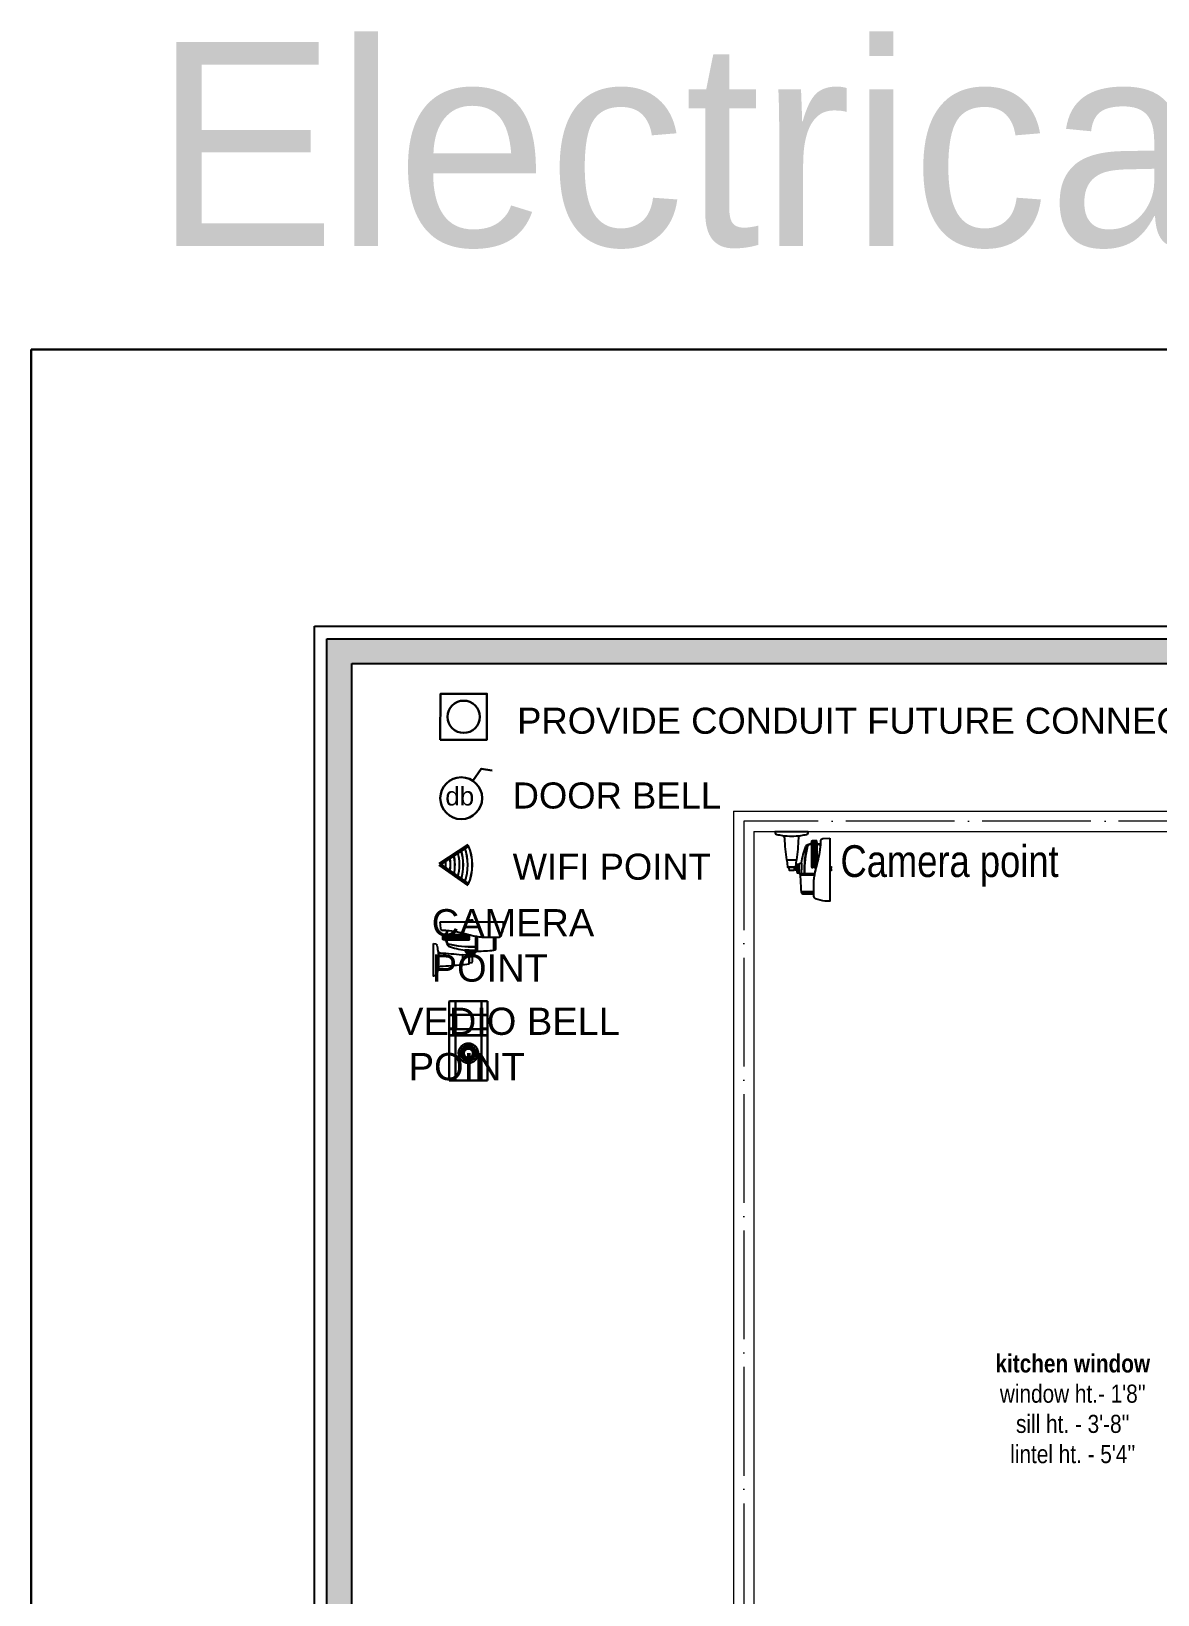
# Model space of a CAD drawing. Header units: millimetres. Extents: x 35877 to 3066687, y -650199 to -40525.
# Drawn here: x 150247 to 150495.5, y -178081.5 to -177736.5 of the extents above; entities that cross this region are included whole.
import ezdxf

# ---------------------------------------------------------------- set-up
doc = ezdxf.new("R2010")
doc.units = ezdxf.units.MM
doc.header["$MEASUREMENT"] = 0
doc.linetypes.add('ACAD_ISO04W100', pattern=[30, 24, -3, 0, -3])
doc.linetypes.add('DASHED', pattern=[0.75, 0.5, -0.25])
for name, color, linetype, lineweight in [('$TD_AUDIT_GENERATED_(A0BDF17)', 32, 'Continuous', 30), ('Electrical', 84, 'Continuous', 30), ('FIRST FLOOR ( TEXT )', 7, 'Continuous', 9), ('FURNI', 25, 'Continuous', 5), ('FURNITURE', 32, 'Continuous', 9), ('furniture dimensions', 1, 'DASHED', 0), ('GROUND FLOOR', 7, 'Continuous', 9), ('NAME PLATE', 7, 'Continuous', 25), ('XX~SLAB ( BEAM )~ ( DIM )', 7, 'Continuous', 9)]:
    doc.layers.add(name, color=color, linetype=linetype, lineweight=lineweight)
doc.layers.add('GROUND FLOOR  ( Text )', color=251, linetype='Continuous')
doc.layers.add('Labels and Texts', color=8, linetype='Continuous')
doc.styles.add('century g', font='GOTHIC.TTF')
doc.styles.add("Cn_BT_0'-0", font='swissc.ttf')
doc.styles.add('KATHA', font='swissc.ttf')
doc.styles.get("Standard").update_dxf_attribs({"font": 'arial.ttf', "height": 6})

# ---------------------------------------------------------------- blocks, each defined once
blk = doc.blocks.new('LAYOUT FILE')
at = {"layer": 'NAME PLATE', "true_color": 0xd39e00}
h = blk.add_hatch(color=42, dxfattribs=at)
h.paths.add_polyline_path([(3346889.83, -513806.18), (3346889.83, -514260.7), (3347535.56, -514260.7), (3347535.56, -513806.18)])
h.paths.add_polyline_path([(3346894.36, -513810.71), (3347531.03, -513810.71), (3347531.03, -514256.17), (3346894.36, -514256.17)], flags=16)
at = {"layer": 'NAME PLATE', "color": 42, "true_color": 0xd39e00}
for points in [[(3346887.56, -513803.91), (3347537.83, -513803.91), (3347537.83, -514262.96), (3346887.56, -514262.96)], [(3346889.83, -513806.18), (3347535.56, -513806.18), (3347535.56, -514260.7), (3346889.83, -514260.7)], [(3346894.36, -513810.71), (3347531.03, -513810.71), (3347531.03, -514256.17), (3346894.36, -514256.17)]]:
    blk.add_lwpolyline(points, close=True, dxfattribs=at)
blk = doc.blocks.new('WIFI')
at = {"layer": '$TD_AUDIT_GENERATED_(A0BDF17)', "lineweight": 13, "true_color": 0xc7c8ca}
h = blk.add_hatch(color=9, dxfattribs=at)
h.dxf.hatch_style = 1
h.paths.add_polyline_path([(3320075.15, -510037.5), (3320075.24, -510037.64, -0.206837), (3320083.72, -510037.64), (3320083.82, -510037.5, 0.208331)])
h.paths.add_polyline_path([(3320075.66, -510038.29), (3320075.76, -510038.44, -0.179121), (3320083.18, -510038.42), (3320083.28, -510038.28, 0.181041)])
h.paths.add_polyline_path([(3320076.19, -510039.11), (3320076.29, -510039.25, -0.151306), (3320082.61, -510039.23), (3320082.71, -510039.09, 0.153663)])
h.paths.add_polyline_path([(3320076.65, -510039.81), (3320076.74, -510039.95, -0.127939), (3320082.13, -510039.93), (3320082.23, -510039.78, 0.130675)])
h.paths.add_polyline_path([(3320077.21, -510040.67), (3320077.31, -510040.82, -0.099586), (3320081.53, -510040.79), (3320081.63, -510040.64, 0.102799)])
h.paths.add_polyline_path([(3320077.79, -510041.56), (3320077.89, -510041.71, -0.070714), (3320080.9, -510041.69), (3320081.01, -510041.54, 0.074439)])
h.paths.add_polyline_path([(3320080.36, -510042.46, 0.045415), (3320078.39, -510042.48), (3320078.5, -510042.64, -0.041129), (3320080.25, -510042.62)])
at = {"layer": '$TD_AUDIT_GENERATED_(A0BDF17)', "color": 5, "lineweight": 53}
for q in [(3320075.15, -510037.5), (3320083.82, -510037.5)]:
    blk.add_line((3320079.34, -510043.93), q, dxfattribs=at)
at = {"layer": '$TD_AUDIT_GENERATED_(A0BDF17)', "lineweight": 13}
for centre, radius, start, end in [((3320079.48, -510047.46), 10.86, 66.4636, 113.5364), ((3320079.48, -510048.46), 10.86, 69.5551, 110.602), ((3320079.48, -510048.46), 10.69, 69.7839, 110.4045), ((3320079.48, -510049.45), 10.86, 72.6901, 107.6338), ((3320079.48, -510049.45), 10.69, 72.9716, 107.3874), ((3320079.48, -510050.29), 10.86, 75.3462, 105.1259), ((3320079.48, -510051.29), 10.86, 78.5929, 102.0702), ((3320079.48, -510051.29), 10.69, 78.9794, 101.7278), ((3320079.48, -510052.28), 10.86, 81.9217, 98.9505), ((3320079.48, -510052.28), 10.69, 82.3715, 98.5509), ((3320079.48, -510053.28), 10.86, 85.3513, 95.7524), ((3320079.48, -510053.28), 10.69, 85.8705, 95.2913)]:
    blk.add_arc(centre, radius, start, end, dxfattribs=at)
at = {"layer": '$TD_AUDIT_GENERATED_(A0BDF17)', "color": 252, "lineweight": 13, "true_color": 0x939598}
blk.add_arc((3320079.48, -510047.46), 10.69, 66.6419, 113.3863, dxfattribs=at)
at = {"layer": 'Labels and Texts', "lineweight": 13}
blk.add_arc((3320079.48, -510050.29), 10.69, 75.6739, 104.837, dxfattribs=at)
blk = doc.blocks.new('HB75_SIDE-WALL')
at = {"color": 30, "lineweight": 0, "true_color": 0xf26722}
for p, q in [((-3.67, 3.73), (-3.67, 3.6)), ((-3.65, 3.73), (-3.65, 3.6)), ((-3.63, 3.73), (-3.63, 3.6)), ((-3.61, 3.73), (-3.61, 3.6)), ((-3.59, 3.73), (-3.59, 3.6)), ((-3.57, 3.73), (-3.57, 3.6)), ((-3.55, 3.73), (-3.55, 3.6)), ((-3.53, 3.73), (-3.53, 3.6)), ((-3.51, 3.69), (-3.51, 3.6)), ((-3.5, 3.69), (-3.5, 3.6)), ((-3.48, 3.69), (-3.48, 3.6)), ((-3.46, 3.69), (-3.46, 3.6)), ((-3.44, 3.73), (-3.44, 3.6)), ((-3.42, 3.73), (-3.42, 3.6)), ((-3.4, 3.73), (-3.4, 3.6)), ((-3.38, 3.73), (-3.38, 3.6)), ((-3.36, 3.73), (-3.36, 3.6)), ((-3.34, 3.73), (-3.34, 3.6)), ((-3.32, 3.73), (-3.32, 3.6)), ((-3.3, 3.73), (-3.3, 3.6)), ((-3.88, 0.67), (-3.88, 0.52)), ((-3.84, 0.67), (-3.84, 0.52)), ((-3.8, 0.67), (-3.8, 0.52)), ((-3.76, 0.67), (-3.76, 0.52)), ((-3.72, 0.67), (-3.72, 0.52)), ((-3.68, 0.67), (-3.68, 0.52)), ((-3.64, 0.67), (-3.64, 0.52)), ((-3.61, 0.67), (-3.61, 0.52)), ((-3.57, 0.67), (-3.57, 0.52)), ((-3.53, 0.67), (-3.53, 0.52)), ((-3.45, 0.67), (-3.45, 0.52)), ((-3.41, 0.67), (-3.41, 0.52)), ((-3.37, 0.67), (-3.37, 0.52)), ((-3.33, 0.67), (-3.33, 0.52)), ((-3.29, 0.67), (-3.29, 0.52)), ((-3.25, 0.67), (-3.25, 0.52)), ((-3.21, 0.67), (-3.21, 0.52)), ((-3.17, 0.67), (-3.17, 0.52)), ((-3.13, 0.67), (-3.13, 0.52)), ((-3.09, 0.67), (-3.09, 0.52))]:
    blk.add_line(p, q, dxfattribs=at)
at = {"color": 30, "true_color": 0xf26722}
blk.add_line((-0.88, 2.33), (-0.88, 1.91), dxfattribs=at)
for points in [[(-0.62, 3.57), (-6.52, 3.57), (-6.52, 3.17, 0.023647), (-6.52, 3.15, 0.073045), (-6.3, 2.24, 0.305112), (-6.07, 2.09), (-4.58, 2.09, 0.030231), (-4.56, 2.09, 0.037695), (-3.04, 2.39, -0.066409), (-0.86, 2.74, 0.383469), (-0.67, 2.93)], [(-5.66, 2.09), (-5.66, 0.89, -0.199735), (-5.84, 1.03), (-5.84, 2.09)], [(-4.07, 2.16), (-4.07, 0.81, -0.017519), (-5.66, 0.89), (-5.66, 2.09), (-4.58, 2.09, 0.030231), (-4.56, 2.09, 0.011991)], [(-3.96, 2.18), (-3.96, 0.81, -0.374579), (-4.07, 0.81), (-4.07, 2.16, 0.002666)], [(-1.25, 2.72, -0.048561), (-1.08, 2.19, -0.15646), (-1.08, 2.05, -0.064172), (-1.33, 1.36, -0.183015), (-1.41, 1.29, -0.059758), (-2.94, 0.9, 0.070877), (-3.33, 0.93), (-3.53, 0.91, -0.022912), (-3.96, 0.89), (-3.96, 2.18, 0.023024), (-3.04, 2.39, -0.054644)], [(-1.35, 1.46), (-1.32, 1.49), (-1.38, 1.5, -0.063661), (-3.88, 1.2, 0.062911)], [(-3.13, 2.37, -0.006319), (-3.38, 2.3, 0.371824), (-3.32, 2.26), (-1.26, 2.26, 1), (-1.26, 2.37)], [(-3.32, 2.18), (-1.2, 2.18, -1), (-1.2, 2.07), (-3.32, 2.07, -1)], [(-3.32, 1.99), (-1.26, 1.99, -1), (-1.26, 1.87), (-3.32, 1.87, -1)], [(0, 1.54), (-0.22, 1.48, 0.27722), (-0.31, 1.38, 0.0221), (-0.4, 0.85, -0.362038), (-0.64, 0.64, 0.020914), (-2.66, 0.46, 0.377742), (-2.7, 0.43), (-2.7, -0.43, 0.377742), (-2.66, -0.46, 0.020914), (-0.64, -0.64, -0.362038), (-0.4, -0.85, 0.0221), (-0.31, -1.38, 0.27722), (-0.22, -1.48), (0, -1.54)], [(-1.13, 1.84, 0.018604), (-1.08, 2.05, 0.15646), (-1.08, 2.19, 0.018604), (-1.13, 2.4), (-1.09, 2.4, -0.414214), (-1.06, 2.37), (-1.06, 1.87, -0.414214), (-1.09, 1.84)], [(-0.88, 2.27, -0.414214), (-0.91, 2.24), (-1.06, 2.24), (-1.06, 2.36), (-0.91, 2.36, -0.414214), (-0.88, 2.33)], [(-1.06, 2), (-0.91, 2, 0.414214), (-0.88, 2.03), (-0.88, 2.21, 0.414214), (-0.91, 2.24), (-1.06, 2.24)], [(-0.88, 1.97, 0.414214), (-0.91, 2), (-1.06, 2), (-1.06, 1.88), (-0.91, 1.88, 0.414214), (-0.88, 1.91)], [(-2.94, 0.9, 0.070877), (-3.33, 0.93), (-3.53, 0.91, -0.022912), (-3.96, 0.89), (-3.96, 0.74, 0.414214), (-3.93, 0.71), (-3.04, 0.71, 0.328756), (-3.01, 0.73), (-2.97, 0.88, -0.293652)], [(-3.34, -0.3), (-3.61, -0.24, -0.354119), (-3.64, -0.2), (-3.64, 0.2, -0.354119), (-3.61, 0.24), (-3.34, 0.3)], [(-3.34, -0.35), (-3.34, 0.35, -0.379778), (-3.31, 0.39), (-2.7, 0.46), (-2.7, -0.46), (-3.31, -0.39, -0.379778)]]:
    blk.add_lwpolyline(points, format="xyb", close=True, dxfattribs=at)
at = {"color": 30, "lineweight": 0, "true_color": 0xf26722, "flags": 128}
for points in [[(-3.53, 3.74), (-3.67, 3.74), (-3.68, 3.73), (-3.53, 3.73)], [(-3.53, 3.69), (-3.53, 3.73), (-3.68, 3.73), (-3.68, 3.6), (-3.29, 3.6), (-3.29, 3.73), (-3.45, 3.73), (-3.45, 3.69)], [(-3.68, 3.6), (-3.67, 3.59), (-3.3, 3.59), (-3.29, 3.6)], [(-3.32, 3.59), (-3.32, 3.57), (-3.65, 3.57), (-3.65, 3.59)], [(-3.64, 3.57), (-3.64, 3.57), (-3.33, 3.57), (-3.33, 3.57)], [(-3.29, 3.73), (-3.3, 3.74), (-3.45, 3.74), (-3.45, 3.73)], [(-3.9, 0.67), (-3.88, 0.69), (-3.09, 0.69), (-3.07, 0.67)], [(-3.9, 0.67), (-3.07, 0.67), (-3.07, 0.52), (-3.9, 0.52)], [(-3.07, 0.52), (-3.09, 0.5), (-3.88, 0.5), (-3.9, 0.52)], [(-3.16, 0.69), (-3.16, 0.71), (-3.82, 0.71), (-3.82, 0.69)], [(-3.16, 0.5), (-3.16, 0.48), (-3.82, 0.48), (-3.82, 0.5)]]:
    blk.add_lwpolyline(points, close=True, dxfattribs=at)
at = {"color": 30, "true_color": 0xf26722}
for points in [[(-1.31, 2.72), (-1.11, 2.18, -0.110268), (-1.11, 2.07), (-1.32, 1.49)], [(-3.33, 0.38, 0.386667), (-3.36, 0.4), (-3.61, 0.4, 0.423228), (-3.64, 0.37), (-3.61, 0.24)]]:
    blk.add_lwpolyline(points, format="xyb", dxfattribs=at)
blk.add_lwpolyline([(-3.61, 0.4), (-3.61, 0.48), (-3.36, 0.48), (-3.36, 0.4)], close=True, dxfattribs=at)
blk.add_lwpolyline([(-3.35, 0.29), (-3.34, 0.33)], dxfattribs=at)
blk.add_arc((5.68, 0), 6.15, 172.0418, 187.9582, dxfattribs=at)
blk = doc.blocks.new('VEDIO BELL')
at = {"layer": 'FURNI', "color": 5, "lineweight": 30}
for p, q in [((147353.18, -179525.38), (147353.2, -179525.34)), ((147353.18, -179528.33), (147353.18, -179525.38)), ((147353.2, -179525.34), (147353.24, -179525.32)), ((147361.61, -179525.32), (147353.24, -179525.32)), ((147354.55, -179528.33), (147354.55, -179525.38)), ((147360.29, -179528.33), (147360.29, -179525.38)), ((147361.65, -179525.34), (147361.61, -179525.32)), ((147361.66, -179525.38), (147361.65, -179525.34)), ((147361.66, -179528.33), (147361.66, -179525.38)), ((147353.18, -179528.36), (147353.18, -179528.33)), ((147354.55, -179528.33), (147353.18, -179528.33)), ((147353.18, -179528.36), (147353.18, -179531.34)), ((147353.18, -179528.36), (147354.55, -179528.36)), ((147354.55, -179528.36), (147354.55, -179528.33)), ((147354.55, -179531.34), (147354.55, -179528.36)), ((147354.69, -179528.33), (147360.16, -179528.33)), ((147354.69, -179531.48), (147354.69, -179528.33)), ((147360.16, -179528.33), (147360.16, -179531.48)), ((147360.29, -179528.36), (147360.29, -179528.33)), ((147361.66, -179528.33), (147360.29, -179528.33)), ((147360.29, -179531.34), (147360.29, -179528.36)), ((147360.29, -179528.36), (147361.66, -179528.36)), ((147361.66, -179528.36), (147361.66, -179528.33)), ((147361.66, -179531.34), (147361.66, -179528.36)), ((147353.18, -179531.34), (147353.18, -179531.37)), ((147354.55, -179531.34), (147353.18, -179531.34)), ((147353.18, -179531.45), (147353.18, -179531.37)), ((147354.55, -179531.37), (147353.18, -179531.37)), ((147353.18, -179531.48), (147353.18, -179531.45)), ((147354.55, -179531.45), (147353.18, -179531.45)), ((147353.18, -179531.48), (147353.18, -179532.79)), ((147353.18, -179531.48), (147354.55, -179531.48)), ((147353.18, -179532.79), (147353.18, -179532.84)), ((147353.18, -179532.79), (147354.55, -179532.79)), ((147353.18, -179542.77), (147353.18, -179532.84)), ((147354.55, -179532.84), (147353.18, -179532.84)), ((147354.55, -179531.37), (147354.55, -179531.34)), ((147354.55, -179531.45), (147354.55, -179531.37)), ((147354.55, -179531.48), (147354.55, -179531.45)), ((147354.55, -179532.79), (147354.55, -179531.48)), ((147360.29, -179532.79), (147354.55, -179532.79)), ((147354.55, -179532.84), (147354.55, -179532.79)), ((147360.29, -179532.84), (147354.55, -179532.84)), ((147354.55, -179542.77), (147354.55, -179532.84)), ((147360.16, -179531.48), (147354.69, -179531.48)), ((147360.29, -179531.37), (147360.29, -179531.34)), ((147361.66, -179531.34), (147360.29, -179531.34)), ((147360.29, -179531.45), (147360.29, -179531.37)), ((147361.66, -179531.37), (147360.29, -179531.37)), ((147360.29, -179531.48), (147360.29, -179531.45)), ((147361.66, -179531.45), (147360.29, -179531.45)), ((147360.29, -179532.79), (147360.29, -179531.48)), ((147361.66, -179531.48), (147360.29, -179531.48)), ((147360.29, -179532.84), (147360.29, -179532.79)), ((147360.29, -179532.79), (147361.66, -179532.79)), ((147360.29, -179542.77), (147360.29, -179532.84)), ((147360.29, -179532.84), (147361.66, -179532.84)), ((147361.66, -179531.37), (147361.66, -179531.34)), ((147361.66, -179531.45), (147361.66, -179531.37)), ((147361.66, -179531.48), (147361.66, -179531.45)), ((147361.66, -179532.79), (147361.66, -179531.48)), ((147361.66, -179532.84), (147361.66, -179532.79)), ((147361.66, -179542.77), (147361.66, -179532.84)), ((147353.18, -179542.77), (147353.2, -179542.81)), ((147353.2, -179542.81), (147353.24, -179542.83)), ((147353.24, -179542.83), (147361.61, -179542.83)), ((147361.61, -179542.83), (147361.65, -179542.81)), ((147361.65, -179542.81), (147361.66, -179542.77))]:
    blk.add_line(p, q, dxfattribs=at)
for points in [[(147355.3, -179536.22), (147355.38, -179536.04), (147355.45, -179535.88), (147355.53, -179535.74), (147355.59, -179535.62), (147355.66, -179535.52), (147355.73, -179535.44), (147355.79, -179535.36), (147355.85, -179535.29), (147355.91, -179535.23), (147355.97, -179535.18), (147356.03, -179535.12), (147356.09, -179535.07), (147356.15, -179535.03), (147356.21, -179534.99), (147356.27, -179534.95), (147356.33, -179534.91), (147356.39, -179534.88), (147356.45, -179534.84), (147356.51, -179534.81), (147356.58, -179534.79), (147356.65, -179534.76), (147356.71, -179534.74), (147356.78, -179534.71), (147356.85, -179534.69), (147356.92, -179534.68), (147356.98, -179534.66), (147357.05, -179534.65), (147357.12, -179534.64), (147357.19, -179534.63), (147357.27, -179534.62), (147357.34, -179534.62), (147357.41, -179534.62), (147357.48, -179534.62), (147357.55, -179534.62), (147357.62, -179534.63), (147357.69, -179534.64), (147357.76, -179534.65), (147357.83, -179534.66), (147357.9, -179534.67), (147357.97, -179534.69), (147358.03, -179534.71), (147358.1, -179534.73), (147358.17, -179534.75), (147358.23, -179534.78), (147358.3, -179534.81), (147358.36, -179534.84), (147358.43, -179534.87), (147358.49, -179534.9), (147358.55, -179534.94), (147358.61, -179534.98), (147358.67, -179535.02), (147358.72, -179535.06), (147358.78, -179535.11), (147358.83, -179535.15), (147358.89, -179535.2), (147358.94, -179535.25), (147358.99, -179535.3), (147359.04, -179535.35), (147359.08, -179535.4), (147359.13, -179535.46), (147359.17, -179535.52), (147359.21, -179535.57), (147359.25, -179535.63), (147359.28, -179535.69), (147359.32, -179535.76), (147359.35, -179535.82), (147359.38, -179535.89), (147359.41, -179535.95), (147359.44, -179536.02), (147359.46, -179536.1), (147359.49, -179536.18), (147359.51, -179536.26), (147359.53, -179536.35), (147359.54, -179536.45), (147359.56, -179536.56), (147359.57, -179536.68), (147359.57, -179536.81), (147359.56, -179536.97), (147359.55, -179537.14), (147359.53, -179537.34)], [(147359.53, -179537.34), (147359.45, -179537.53), (147359.37, -179537.68), (147359.3, -179537.82), (147359.23, -179537.94), (147359.16, -179538.04), (147359.1, -179538.13), (147359.04, -179538.2), (147358.98, -179538.27), (147358.92, -179538.33), (147358.86, -179538.39), (147358.8, -179538.44), (147358.74, -179538.49), (147358.68, -179538.53), (147358.62, -179538.58), (147358.56, -179538.61), (147358.5, -179538.65), (147358.44, -179538.69), (147358.38, -179538.72), (147358.31, -179538.75), (147358.25, -179538.78), (147358.18, -179538.8), (147358.11, -179538.83), (147358.05, -179538.85), (147357.98, -179538.87), (147357.91, -179538.89), (147357.84, -179538.9), (147357.77, -179538.91), (147357.7, -179538.93), (147357.63, -179538.93), (147357.56, -179538.94), (147357.49, -179538.94), (147357.42, -179538.94), (147357.35, -179538.94), (147357.28, -179538.94), (147357.21, -179538.93), (147357.14, -179538.93), (147357.07, -179538.92), (147357, -179538.9), (147356.93, -179538.89), (147356.86, -179538.87), (147356.79, -179538.85), (147356.72, -179538.83), (147356.66, -179538.81), (147356.59, -179538.78), (147356.53, -179538.75), (147356.46, -179538.72), (147356.4, -179538.69), (147356.34, -179538.66), (147356.28, -179538.62), (147356.22, -179538.58), (147356.16, -179538.54), (147356.1, -179538.5), (147356.05, -179538.46), (147355.99, -179538.41), (147355.94, -179538.36), (147355.89, -179538.32), (147355.84, -179538.26), (147355.79, -179538.21), (147355.75, -179538.16), (147355.7, -179538.1), (147355.66, -179538.05), (147355.62, -179537.99), (147355.58, -179537.93), (147355.54, -179537.87), (147355.51, -179537.81), (147355.48, -179537.74), (147355.45, -179537.68), (147355.42, -179537.61), (147355.39, -179537.54), (147355.36, -179537.46), (147355.34, -179537.38), (147355.32, -179537.3), (147355.3, -179537.21), (147355.28, -179537.11), (147355.27, -179537.01), (147355.26, -179536.89), (147355.26, -179536.75), (147355.26, -179536.6), (147355.28, -179536.42), (147355.3, -179536.22)], [(147358.89, -179537.63), (147358.79, -179537.75), (147358.71, -179537.86), (147358.62, -179537.94), (147358.55, -179538.02), (147358.48, -179538.08), (147358.41, -179538.13), (147358.35, -179538.18), (147358.29, -179538.22), (147358.23, -179538.25), (147358.18, -179538.28), (147358.12, -179538.31), (147358.07, -179538.33), (147358.01, -179538.36), (147357.96, -179538.37), (147357.91, -179538.39), (147357.85, -179538.41), (147357.8, -179538.42), (147357.75, -179538.43), (147357.69, -179538.44), (147357.64, -179538.45), (147357.58, -179538.46), (147357.53, -179538.46), (147357.47, -179538.47), (147357.42, -179538.47), (147357.36, -179538.47), (147357.31, -179538.46), (147357.25, -179538.46), (147357.2, -179538.45), (147357.14, -179538.44), (147357.09, -179538.43), (147357.04, -179538.42), (147356.98, -179538.41), (147356.93, -179538.4), (147356.88, -179538.38), (147356.82, -179538.36), (147356.77, -179538.34), (147356.72, -179538.32), (147356.67, -179538.29), (147356.62, -179538.27), (147356.57, -179538.24), (147356.53, -179538.21), (147356.48, -179538.19), (147356.44, -179538.15), (147356.39, -179538.12), (147356.35, -179538.09), (147356.31, -179538.05), (147356.26, -179538.01), (147356.23, -179537.98), (147356.19, -179537.94), (147356.15, -179537.9), (147356.11, -179537.85), (147356.08, -179537.81), (147356.05, -179537.77), (147356.01, -179537.72), (147355.98, -179537.68), (147355.96, -179537.63), (147355.93, -179537.58), (147355.9, -179537.53), (147355.88, -179537.48), (147355.86, -179537.43), (147355.84, -179537.38), (147355.82, -179537.33), (147355.8, -179537.28), (147355.79, -179537.22), (147355.77, -179537.17), (147355.76, -179537.11), (147355.75, -179537.06), (147355.74, -179537), (147355.74, -179536.94), (147355.73, -179536.88), (147355.73, -179536.82), (147355.73, -179536.75), (147355.74, -179536.68), (147355.74, -179536.6), (147355.75, -179536.52), (147355.77, -179536.43), (147355.8, -179536.32), (147355.83, -179536.21), (147355.88, -179536.08), (147355.93, -179535.93)], [(147355.93, -179535.93), (147356.03, -179535.81), (147356.12, -179535.71), (147356.2, -179535.62), (147356.28, -179535.54), (147356.35, -179535.48), (147356.41, -179535.43), (147356.48, -179535.39), (147356.54, -179535.35), (147356.59, -179535.31), (147356.65, -179535.28), (147356.71, -179535.25), (147356.76, -179535.23), (147356.81, -179535.21), (147356.87, -179535.19), (147356.92, -179535.17), (147356.97, -179535.15), (147357.03, -179535.14), (147357.08, -179535.13), (147357.13, -179535.12), (147357.19, -179535.11), (147357.24, -179535.1), (147357.3, -179535.1), (147357.35, -179535.1), (147357.41, -179535.1), (147357.46, -179535.1), (147357.52, -179535.1), (147357.57, -179535.1), (147357.63, -179535.11), (147357.68, -179535.12), (147357.74, -179535.13), (147357.79, -179535.14), (147357.84, -179535.15), (147357.9, -179535.17), (147357.95, -179535.18), (147358, -179535.2), (147358.05, -179535.22), (147358.1, -179535.24), (147358.15, -179535.27), (147358.2, -179535.29), (147358.25, -179535.32), (147358.3, -179535.35), (147358.35, -179535.38), (147358.39, -179535.41), (147358.43, -179535.44), (147358.48, -179535.48), (147358.52, -179535.51), (147358.56, -179535.55), (147358.6, -179535.59), (147358.64, -179535.63), (147358.68, -179535.67), (147358.71, -179535.71), (147358.75, -179535.75), (147358.78, -179535.8), (147358.81, -179535.84), (147358.84, -179535.89), (147358.87, -179535.93), (147358.9, -179535.98), (147358.92, -179536.03), (147358.95, -179536.08), (147358.97, -179536.13), (147358.99, -179536.18), (147359.01, -179536.23), (147359.02, -179536.29), (147359.04, -179536.34), (147359.05, -179536.39), (147359.06, -179536.45), (147359.07, -179536.5), (147359.08, -179536.56), (147359.09, -179536.62), (147359.09, -179536.68), (147359.09, -179536.75), (147359.09, -179536.81), (147359.09, -179536.88), (147359.08, -179536.96), (147359.07, -179537.04), (147359.05, -179537.14), (147359.03, -179537.24), (147358.99, -179537.35), (147358.95, -179537.48), (147358.89, -179537.63)], [(147356.71, -179537.49), (147356.65, -179537.42), (147356.61, -179537.35), (147356.57, -179537.29), (147356.54, -179537.24), (147356.51, -179537.19), (147356.5, -179537.14), (147356.48, -179537.1), (147356.47, -179537.06), (147356.46, -179537.02), (147356.45, -179536.99), (147356.44, -179536.95), (147356.43, -179536.91), (147356.43, -179536.88), (147356.43, -179536.84), (147356.43, -179536.8), (147356.43, -179536.76), (147356.43, -179536.72), (147356.43, -179536.68), (147356.44, -179536.63), (147356.45, -179536.57), (147356.46, -179536.51), (147356.49, -179536.45), (147356.51, -179536.37), (147356.55, -179536.28)], [(147356.55, -179536.28), (147356.6, -179536.21), (147356.65, -179536.15), (147356.7, -179536.1), (147356.75, -179536.05), (147356.79, -179536.02), (147356.83, -179535.99), (147356.86, -179535.96), (147356.9, -179535.94), (147356.93, -179535.92), (147356.97, -179535.9), (147357, -179535.88), (147357.03, -179535.87), (147357.06, -179535.86), (147357.09, -179535.85), (147357.12, -179535.84), (147357.15, -179535.83), (147357.19, -179535.82), (147357.22, -179535.81), (147357.25, -179535.81), (147357.28, -179535.8), (147357.31, -179535.8), (147357.35, -179535.79), (147357.38, -179535.79), (147357.41, -179535.79), (147357.44, -179535.79), (147357.48, -179535.79), (147357.51, -179535.8), (147357.54, -179535.8), (147357.58, -179535.81), (147357.61, -179535.81), (147357.65, -179535.82), (147357.69, -179535.83), (147357.73, -179535.85), (147357.77, -179535.86), (147357.81, -179535.88), (147357.86, -179535.9), (147357.92, -179535.93), (147357.98, -179535.97), (147358.04, -179536.02), (147358.12, -179536.07)], [(147358.12, -179536.07), (147358.17, -179536.15), (147358.22, -179536.21), (147358.26, -179536.27), (147358.29, -179536.33), (147358.31, -179536.38), (147358.33, -179536.42), (147358.35, -179536.46), (147358.36, -179536.5), (147358.37, -179536.54), (147358.38, -179536.58), (147358.39, -179536.61), (147358.39, -179536.65), (147358.4, -179536.68), (147358.4, -179536.71), (147358.4, -179536.75), (147358.4, -179536.78), (147358.4, -179536.81), (147358.4, -179536.84), (147358.4, -179536.88), (147358.39, -179536.91), (147358.39, -179536.94), (147358.38, -179536.97), (147358.38, -179537), (147358.37, -179537.03), (147358.36, -179537.07), (147358.35, -179537.1), (147358.34, -179537.13), (147358.33, -179537.16), (147358.32, -179537.19), (147358.3, -179537.22), (147358.29, -179537.24), (147358.27, -179537.27), (147358.25, -179537.3), (147358.24, -179537.33), (147358.22, -179537.36), (147358.2, -179537.38), (147358.18, -179537.41), (147358.16, -179537.43), (147358.14, -179537.46), (147358.11, -179537.48), (147358.09, -179537.5), (147358.07, -179537.52), (147358.04, -179537.54), (147358.02, -179537.56), (147357.99, -179537.58), (147357.97, -179537.6), (147357.94, -179537.62), (147357.91, -179537.64), (147357.88, -179537.65), (147357.85, -179537.67), (147357.82, -179537.68), (147357.79, -179537.69), (147357.76, -179537.71), (147357.73, -179537.72), (147357.7, -179537.73), (147357.67, -179537.74), (147357.64, -179537.74), (147357.61, -179537.75), (147357.58, -179537.76), (147357.55, -179537.76), (147357.51, -179537.77), (147357.48, -179537.77), (147357.45, -179537.77), (147357.42, -179537.77), (147357.38, -179537.77), (147357.35, -179537.77), (147357.32, -179537.77), (147357.28, -179537.76), (147357.25, -179537.76), (147357.21, -179537.75), (147357.18, -179537.74), (147357.14, -179537.73), (147357.1, -179537.72), (147357.06, -179537.7), (147357.01, -179537.68), (147356.96, -179537.66), (147356.91, -179537.63), (147356.85, -179537.59), (147356.78, -179537.55), (147356.71, -179537.49)]]:
    blk.add_lwpolyline(points, dxfattribs=at)
blk.add_lwpolyline([(147356.49, -179535.87), (147356.52, -179535.84), (147356.55, -179535.81), (147356.59, -179535.78), (147356.62, -179535.75), (147356.65, -179535.73), (147356.69, -179535.7), (147356.72, -179535.68), (147356.76, -179535.66), (147356.8, -179535.64), (147356.83, -179535.62), (147356.87, -179535.6), (147356.91, -179535.58), (147356.95, -179535.57), (147356.99, -179535.55), (147357.03, -179535.54), (147357.07, -179535.53), (147357.11, -179535.52), (147357.16, -179535.51), (147357.2, -179535.5), (147357.24, -179535.49), (147357.28, -179535.49), (147357.32, -179535.48), (147357.37, -179535.48), (147357.41, -179535.48), (147357.45, -179535.48), (147357.49, -179535.48), (147357.54, -179535.49), (147357.58, -179535.49), (147357.62, -179535.5), (147357.66, -179535.51), (147357.7, -179535.51), (147357.75, -179535.53), (147357.79, -179535.54), (147357.83, -179535.55), (147357.87, -179535.56), (147357.91, -179535.58), (147357.95, -179535.6), (147357.98, -179535.61), (147358.02, -179535.63), (147358.06, -179535.65), (147358.1, -179535.68), (147358.13, -179535.7), (147358.17, -179535.72), (147358.2, -179535.75), (147358.23, -179535.77), (147358.27, -179535.8), (147358.3, -179535.83), (147358.33, -179535.86), (147358.36, -179535.89), (147358.39, -179535.92), (147358.42, -179535.95), (147358.44, -179535.99), (147358.47, -179536.02), (147358.49, -179536.06), (147358.51, -179536.09), (147358.54, -179536.13), (147358.56, -179536.17), (147358.58, -179536.2), (147358.6, -179536.24), (147358.61, -179536.28), (147358.63, -179536.32), (147358.64, -179536.36), (147358.66, -179536.4), (147358.67, -179536.44), (147358.68, -179536.48), (147358.69, -179536.52), (147358.69, -179536.57), (147358.7, -179536.61), (147358.71, -179536.65), (147358.71, -179536.69), (147358.71, -179536.73), (147358.71, -179536.78), (147358.71, -179536.82), (147358.71, -179536.86), (147358.71, -179536.9), (147358.7, -179536.95), (147358.7, -179536.99), (147358.69, -179537.03), (147358.68, -179537.07), (147358.67, -179537.11), (147358.66, -179537.15), (147358.64, -179537.2), (147358.63, -179537.24), (147358.62, -179537.28), (147358.6, -179537.31), (147358.58, -179537.35), (147358.56, -179537.39), (147358.54, -179537.43), (147358.52, -179537.46), (147358.5, -179537.5), (147358.47, -179537.54), (147358.45, -179537.57), (147358.42, -179537.6), (147358.39, -179537.64), (147358.36, -179537.67), (147358.33, -179537.7), (147358.3, -179537.73), (147358.27, -179537.76), (147358.24, -179537.78), (147358.21, -179537.81), (147358.17, -179537.84), (147358.14, -179537.86), (147358.1, -179537.88), (147358.07, -179537.9), (147358.03, -179537.93), (147357.99, -179537.95), (147357.95, -179537.96), (147357.91, -179537.98), (147357.87, -179538), (147357.83, -179538.01), (147357.79, -179538.02), (147357.75, -179538.04), (147357.71, -179538.05), (147357.67, -179538.06), (147357.63, -179538.06), (147357.59, -179538.07), (147357.54, -179538.07), (147357.5, -179538.08), (147357.46, -179538.08), (147357.42, -179538.08), (147357.37, -179538.08), (147357.33, -179538.08), (147357.29, -179538.07), (147357.25, -179538.07), (147357.21, -179538.06), (147357.16, -179538.06), (147357.12, -179538.05), (147357.08, -179538.04), (147357.04, -179538.03), (147357, -179538.01), (147356.96, -179538), (147356.92, -179537.98), (147356.88, -179537.97), (147356.84, -179537.95), (147356.8, -179537.93), (147356.77, -179537.91), (147356.73, -179537.89), (147356.69, -179537.86), (147356.66, -179537.84), (147356.63, -179537.81), (147356.59, -179537.79), (147356.56, -179537.76), (147356.53, -179537.73), (147356.5, -179537.7), (147356.47, -179537.67), (147356.44, -179537.64), (147356.41, -179537.61), (147356.38, -179537.58), (147356.36, -179537.54), (147356.33, -179537.51), (147356.31, -179537.47), (147356.29, -179537.43), (147356.27, -179537.4), (147356.25, -179537.36), (147356.23, -179537.32), (147356.21, -179537.28), (147356.2, -179537.24), (147356.18, -179537.2), (147356.17, -179537.16), (147356.16, -179537.12), (147356.15, -179537.08), (147356.14, -179537.04), (147356.13, -179537), (147356.13, -179536.95), (147356.12, -179536.91), (147356.12, -179536.87), (147356.11, -179536.83), (147356.11, -179536.79), (147356.11, -179536.74), (147356.12, -179536.7), (147356.12, -179536.66), (147356.12, -179536.62), (147356.13, -179536.57), (147356.14, -179536.53), (147356.15, -179536.49), (147356.16, -179536.45), (147356.17, -179536.41), (147356.18, -179536.37), (147356.2, -179536.33), (147356.21, -179536.29), (147356.23, -179536.25), (147356.25, -179536.21), (147356.27, -179536.17), (147356.29, -179536.13), (147356.31, -179536.1), (147356.33, -179536.06), (147356.35, -179536.03), (147356.38, -179535.99), (147356.41, -179535.96), (147356.43, -179535.93), (147356.46, -179535.9)], close=True, dxfattribs=at)

msp = doc.modelspace()

# ---------------------------------------------------------------- linework, layer by layer
at = {"layer": 'FURNITURE', "color": 1, "lineweight": 30, "ltscale": 4, "transparency": 33554687}
msp.add_lwpolyline([(150344.422, -177901.929), (150346.272, -177899.26), (150348.656, -177899.637)], dxfattribs=at)
msp.add_circle((150341.834, -177905.753), 4.617, dxfattribs=at)
at = {"layer": 'GROUND FLOOR', "transparency": 33554687}
for p, q in [((150401.917, -177908.599), (150902.167, -177908.599)), ((150401.917, -177908.599), (150401.917, -178375.599)), ((150406.417, -177913.099), (150902.167, -177913.099)), ((150406.417, -177913.099), (150406.417, -178371.099))]:
    msp.add_line(p, q, dxfattribs=at)
at = {"layer": 'GROUND FLOOR', "color": 1, "linetype": 'ACAD_ISO04W100', "transparency": 33554687}
msp.add_lwpolyline([(150902.167, -177910.849), (150404.167, -177910.849), (150404.167, -178373.349), (150902.167, -178373.349)], dxfattribs=at)
at = {"layer": 'XX~SLAB ( BEAM )~ ( DIM )', "color": 3, "lineweight": 30, "transparency": 33554687}
msp.add_lwpolyline([(153029.873, -177806.756), (150246.988, -177806.756), (150246.988, -178459.813), (153029.873, -178459.813)], close=True, dxfattribs=at)
at = {"layer": 'XX~SLAB ( BEAM )~ ( DIM )', "color": 6, "lineweight": 30, "transparency": 33554687}
msp.add_lwpolyline([(150337.223, -177892.908), (150347.462, -177892.908), (150347.515, -177882.695), (150337.276, -177882.695)], close=True, dxfattribs=at)
msp.add_circle((150342.382, -177887.802), 3.564, dxfattribs=at)

# ---------------------------------------------------------------- block references
at = {"transparency": 33554687, "xscale": -2.354985362837176, "yscale": 2.354985362837176, "zscale": 2.354985362837176, "rotation": 270}
msp.add_blockref('HB75_SIDE-WALL', (150414.734, -177913.099), dxfattribs=at)
at = {"color": 1, "lineweight": 35, "transparency": 33554687, "rotation": 270}
msp.add_blockref('WIFI', (660380.974, 3142159.005), dxfattribs=at)
at = {"transparency": 33554687, "xscale": -2.354985362837176, "yscale": 2.354985362837176, "zscale": 2.354985362837176}
msp.add_blockref('HB75_SIDE-WALL', (150335.737, -177941.411), dxfattribs=at)
at = {"layer": 'furniture dimensions', "lineweight": 0, "transparency": 33554687}
msp.add_blockref('VEDIO BELL', (2986.007, 1574.755), dxfattribs=at)
at = {"layer": 'NAME PLATE', "lineweight": 0, "transparency": 33554687, "xscale": 1.209046105522275, "yscale": 1.209046105522275, "zscale": 1.209046105522275}
msp.add_blockref('LAYOUT FILE', (-3896231.889, 443344.782, 0.126), dxfattribs=at)

# ---------------------------------------------------------------- texts
at = {"layer": 'Electrical', "color": 5, "transparency": 33554687}
for s, p in [('PROVIDE CONDUIT FUTURE CONNECTION. ', (150354.175, -177891.54, -0.131)), ('DOOR BELL', (150353.185, -177908.034, -0.131)), ('WIFI POINT', (150353.185, -177923.748, -0.131))]:
    msp.add_text(s, height=5.7509, dxfattribs=at).set_placement(p)
at = {"layer": 'Electrical', "color": 1, "transparency": 33554687, "insert": (150344.698, -177903.263), "char_height": 4.1017, "attachment_point": 3}
msp.add_mtext_dynamic_manual_height_columns('db', width=4.1017, gutter_width=1.367, heights=[5.24], dxfattribs=at)
at = {"layer": 'FIRST FLOOR ( TEXT )', "transparency": 33554687, "attachment_point": 5}
for s, insert, char_height, style in [('Electrical Layout', (150494.785, -177768.216), 45, 'century g'), ("{\\fSwis721 Cn BT|b1|i0|c0|p34;kitchen window }\\Pwindow ht.- 1'8''\\Psill ht. - 3'-8'' \\Plintel ht. - 5'4''", (150476.759, -178040.506), 4, 'KATHA')]:
    msp.add_mtext(s, dxfattribs=dict(at, insert=insert, char_height=char_height, style=style))
at = {"layer": 'GROUND FLOOR  ( Text )', "color": 1, "transparency": 33554687, "insert": (150449.581, -177920.698), "char_height": 7, "attachment_point": 5, "style": "Cn_BT_0'-0"}
msp.add_mtext('Camera point', dxfattribs=at)
at = {"layer": 'GROUND FLOOR  ( Text )', "color": 5, "transparency": 33554687, "char_height": 6, "attachment_point": 5}
for s, insert in [('\\pxql;CAMERA \\PPOINT', (150354.425, -177938.281)), ('\\pxql;VEDIO BELL\\P POINT', (150352.382, -177960.023))]:
    msp.add_mtext(s, dxfattribs=dict(at, insert=insert))

doc.saveas('drawing.dxf')
